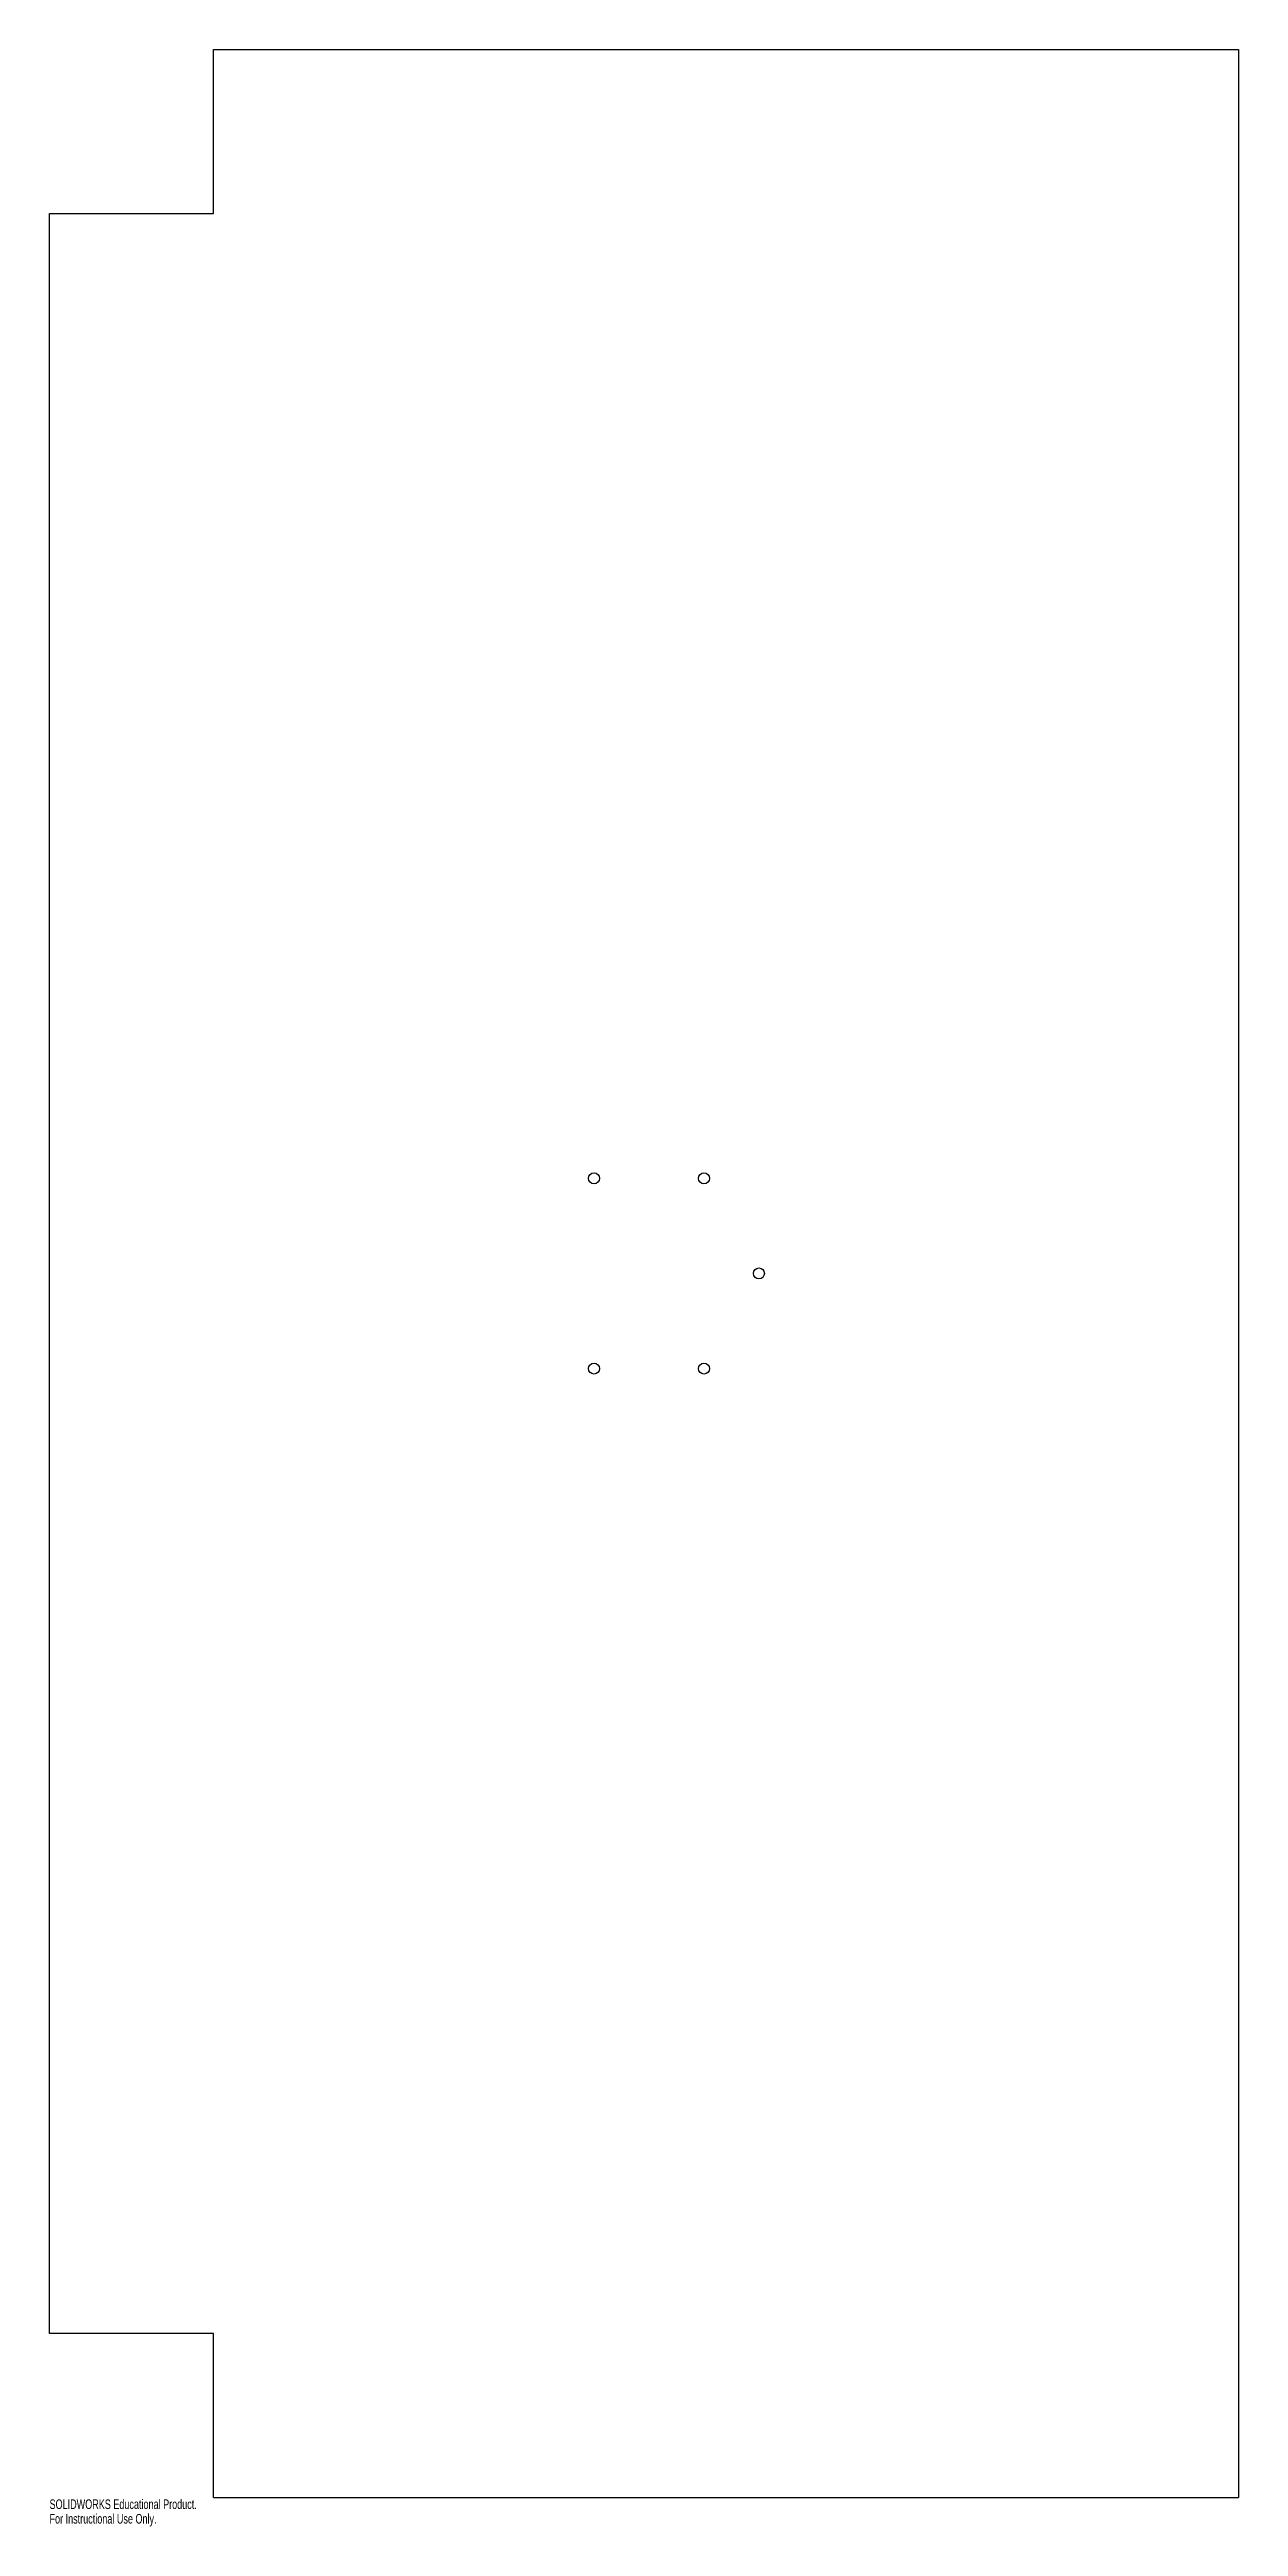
# Model space of a CAD drawing. Header units: millimetres. Extents: x -304 to 290, y -627 to 612.
import ezdxf

# ---------------------------------------------------------------- set-up
doc = ezdxf.new("R2010")
doc.units = ezdxf.units.MM
doc.styles.add('SLDTEXTSTYLE0', font='TXT', dxfattribs={"width": 0.7})

msp = doc.modelspace()

# ---------------------------------------------------------------- linework, layer by layer
at = {"color": 7, "linetype": 'Continuous', "lineweight": 25}
for p, q in [((-222.5, 530.5), (-222.5, 612.5)), ((-222.5, 612.5), (290.5, 612.5)), ((290.5, 612.5), (290.5, -612.5)), ((-304.5, -530.5), (-304.5, 530.5)), ((-304.5, 530.5), (-222.5, 530.5)), ((-222.5, -530.5), (-304.5, -530.5)), ((-222.5, -612.5), (-222.5, -530.5)), ((-222.5, -612.5), (290.5, -612.5))]:
    msp.add_line(p, q, dxfattribs=at)
for centre in [(-32, 47.6), (23, 47.6), (50.5, 0), (-32, -47.6), (23, -47.6)]:
    msp.add_circle(centre, 2.75, dxfattribs=at)

# ---------------------------------------------------------------- texts
at = {"color": 7, "linetype": 'Continuous', "char_height": 4.834, "attachment_point": 1, "style": 'SLDTEXTSTYLE0'}
for s, insert in [('SOLIDWORKS Educational Product.', (-304.5, -613.5)), ('For Instructional Use Only.', (-304.5, -620.8))]:
    msp.add_mtext(s, dxfattribs=dict(at, insert=insert))

doc.saveas('drawing.dxf')
